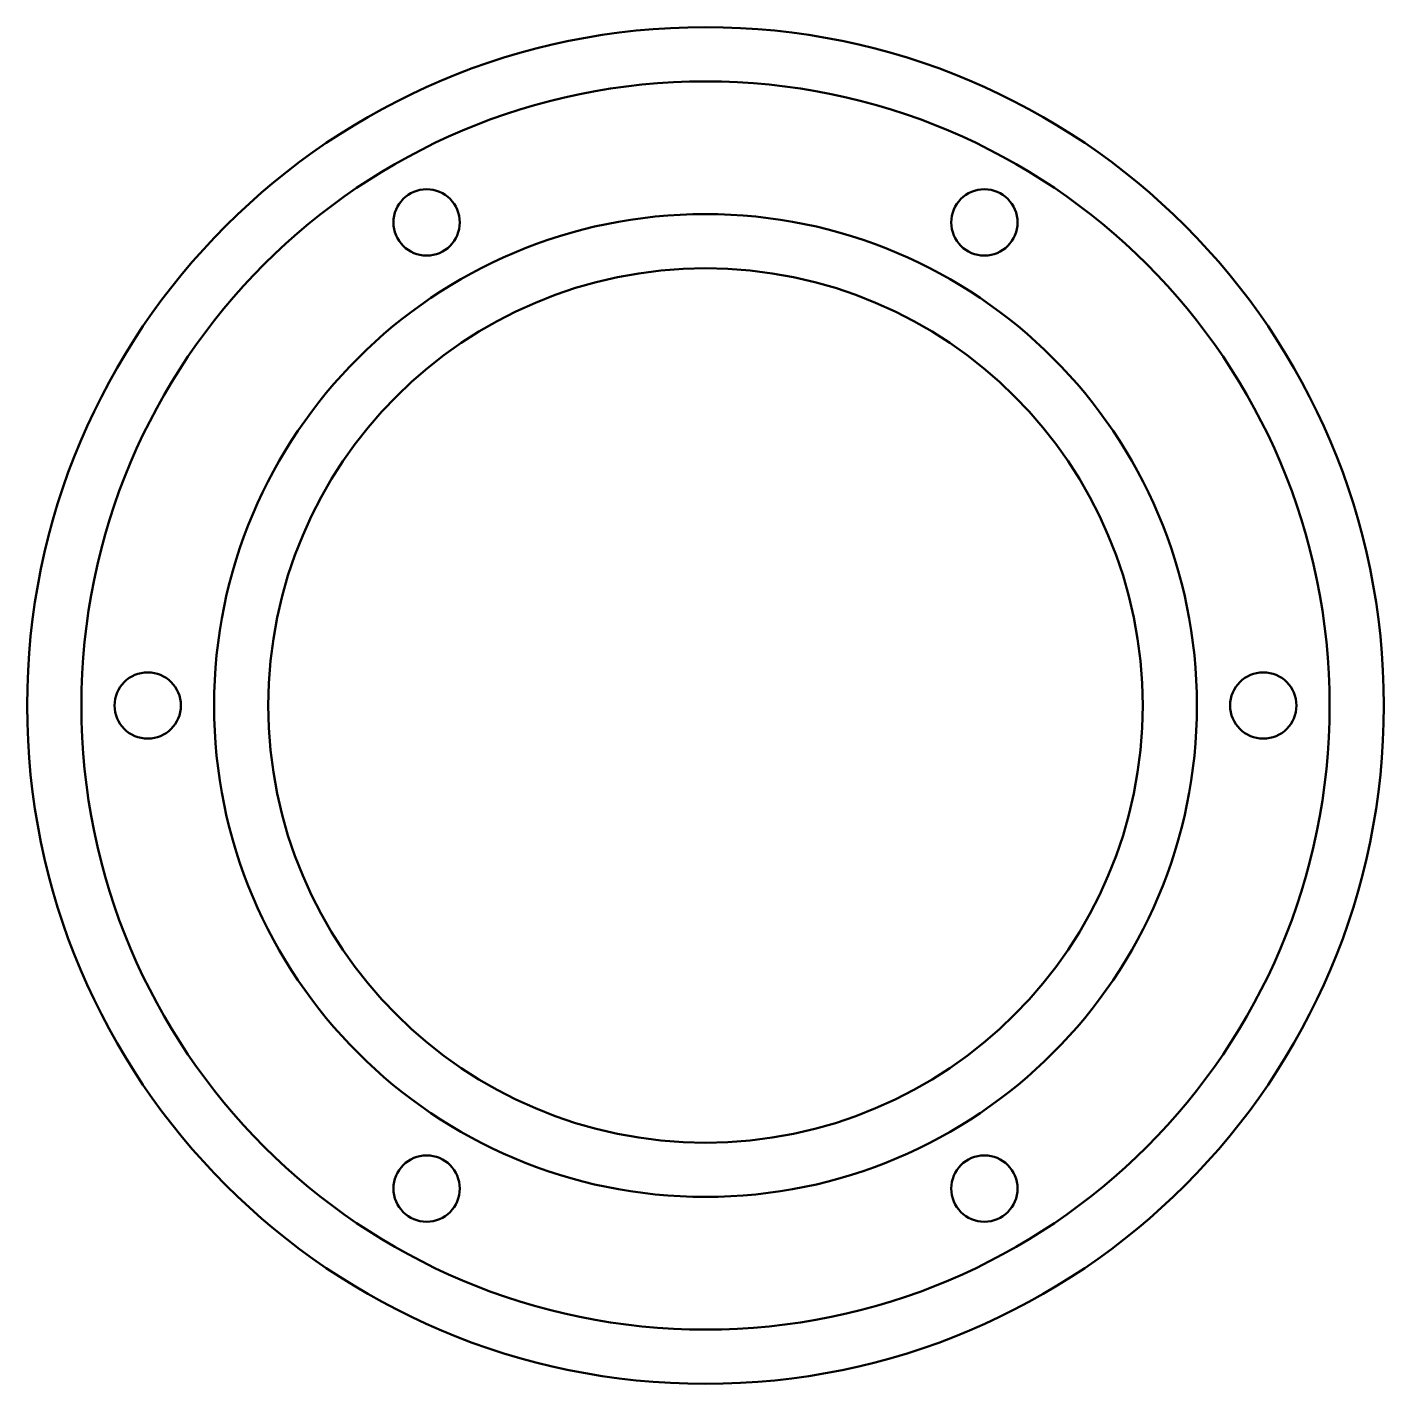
# Model space of a CAD drawing. Header units: millimetres. Extents: x 0 to 225, y 0 to 225.
import ezdxf

# ---------------------------------------------------------------- set-up
doc = ezdxf.new("R2010")
doc.units = ezdxf.units.MM
for name, color, linetype, lineweight in [('IV_FEATURE_PROFILES_DOWN', 7, 'Continuous', 50), ('IV_INTERIOR_PROFILES', 7, 'Continuous', 50), ('IV_OUTER_PROFILE', 7, 'Continuous', 50)]:
    doc.layers.add(name, color=color, linetype=linetype, lineweight=lineweight)

msp = doc.modelspace()

# ---------------------------------------------------------------- linework, layer by layer
at = {"layer": 'IV_FEATURE_PROFILES_DOWN'}
for radius in [103.5, 81.5]:
    msp.add_circle((112.5, 112.5), radius, dxfattribs=at)
at = {"layer": 'IV_INTERIOR_PROFILES'}
for centre, radius in [((66.25, 192.61), 5.5), ((158.75, 192.61), 5.5), ((112.5, 112.5), 72.5), ((20, 112.5), 5.5), ((205, 112.5), 5.5), ((66.25, 32.39), 5.5), ((158.75, 32.39), 5.5)]:
    msp.add_circle(centre, radius, dxfattribs=at)
at = {"layer": 'IV_OUTER_PROFILE'}
msp.add_circle((112.5, 112.5), 112.5, dxfattribs=at)

doc.saveas('drawing.dxf')
